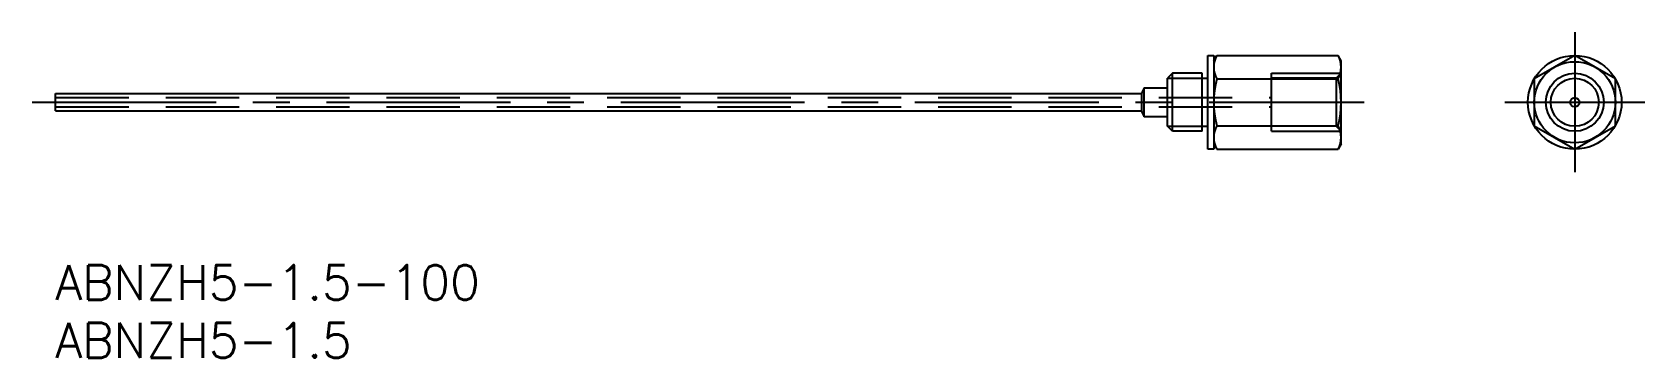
# Model space of a CAD drawing. Extents: x -2 to 137, y -8 to 20.
import ezdxf

# ---------------------------------------------------------------- set-up
doc = ezdxf.new("R2010")
doc.units = 0
doc.header["$LTSCALE"] = 0.5
doc.linetypes.add('CENTER', pattern=[50.8, 31.75, -6.35, 6.35, -6.35])
doc.linetypes.add('DASHED', pattern=[19.05, 12.7, -6.35])
for name, color, linetype in [('MSM_CENTER', 1, 'CENTER'), ('MSM_CONTINUOUS', 7, 'CONTINUOUS'), ('MSM_DASHED', 4, 'DASHED'), ('MSM_NARROW', 5, 'CONTINUOUS'), ('MSM_PART_NUMBER', 7, 'CONTINUOUS')]:
    doc.layers.add(name, color=color, linetype=linetype)
doc.styles.get("Standard").update_dxf_attribs({"font": 'txt.shx', "height": 3, "bigfont": 'bigfont.shx'})

# ---------------------------------------------------------------- blocks, each defined once
blk = doc.blocks.new('*U3')
at = {"layer": 'MSM_PART_NUMBER'}
blk.add_text('ABNZH5-1.5-100', height=3, dxfattribs=at).set_placement((0, -3))
blk = doc.blocks.new('*U4')
at = {"layer": 'MSM_PART_NUMBER'}
blk.add_text('ABNZH5-1.5', height=3, dxfattribs=at).set_placement((0, -8))

msp = doc.modelspace()

# ---------------------------------------------------------------- linework, layer by layer
at = {"layer": 'MSM_CENTER'}
for p, q in [((131.17, 20.08), (131.17, 8)), ((-2, 14.04), (113, 14.04)), ((125.13, 14.04), (137.21, 14.04))]:
    msp.add_line(p, q, dxfattribs=at)
at = {"layer": 'MSM_CONTINUOUS'}
for p, q in [((99.5, 10), (99.5, 18.08)), ((99.5, 18.08), (100, 18.08)), ((100, 17.62), (100.27, 18.08)), ((100, 18.08), (100, 10)), ((100.27, 18.08), (110.73, 18.08)), ((111, 17.62), (110.73, 18.08)), ((111, 10.46), (111, 17.62)), ((131.17, 18.08), (127.67, 16.06)), ((134.67, 16.06), (131.17, 18.08)), ((96.43, 16.54), (96, 16.11)), ((96, 11.97), (96, 16.11)), ((96.43, 11.54), (96.43, 16.54)), ((99, 16.54), (96.43, 16.54)), ((99, 11.54), (99, 16.54)), ((99, 16.11), (99.5, 16.11)), ((100.27, 16.06), (110.73, 16.06)), ((127.67, 16.06), (127.67, 12.02)), ((134.67, 12.02), (134.67, 16.06)), ((0, 13.29), (0, 14.79)), ((0, 14.79), (93.76, 14.79)), ((93.76, 14.79), (93.76, 13.29)), ((94, 12.79), (94, 15.29)), ((94, 15.29), (96, 15.29)), ((0, 13.29), (93.76, 13.29)), ((96, 12.79), (94, 12.79)), ((96.43, 11.54), (96, 11.97)), ((99, 11.54), (96.43, 11.54)), ((99, 11.98), (99.5, 11.98)), ((100.27, 12.02), (110.73, 12.02)), ((127.67, 12.02), (131.17, 10)), ((131.17, 10), (134.67, 12.02)), ((100, 10), (99.5, 10)), ((100, 10.46), (100.27, 10)), ((100.27, 10), (110.73, 10)), ((111, 10.46), (110.73, 10))]:
    msp.add_line(p, q, dxfattribs=at)
for radius in [4.04, 3.5, 2.07, 0.4]:
    msp.add_circle((131.17, 14.04), radius, dxfattribs=at)
for centre, radius, start, end in [((102.05, 17.07), 2.05, 150.4096, 209.5904), ((108.95, 17.07), 2.05, 330.4096, 29.5904), ((107.78, 14.04), 7.78, 164.954, 195.046), ((103.22, 14.04), 7.78, 344.954, 15.046), ((95.99, 14.04), 2.35, 147.8651, 161.3917), ((95.99, 14.04), 2.35, 198.6381, 212.1846), ((95.99, 14.04), 2.35, 199.3261, 212.1349), ((102.05, 11.01), 2.05, 150.4096, 209.5904), ((108.95, 11.01), 2.05, 330.4096, 29.5904)]:
    msp.add_arc(centre, radius, start, end, dxfattribs=at)
at = {"layer": 'MSM_DASHED'}
for p, q in [((105, 16.54), (111, 16.54)), ((105, 11.54), (105, 16.54)), ((110.57, 16.11), (105, 16.11)), ((111, 16.54), (110.57, 16.11)), ((110.57, 16.11), (110.57, 11.97)), ((0, 14.44), (105, 14.44)), ((0, 13.64), (105, 13.64)), ((110.57, 11.97), (105, 11.97)), ((105, 11.54), (111, 11.54)), ((111, 11.54), (110.57, 11.97))]:
    msp.add_line(p, q, dxfattribs=at)
at = {"layer": 'MSM_NARROW'}
for p, q in [((96, 16.11), (99, 16.11)), ((96, 11.97), (99, 11.97))]:
    msp.add_line(p, q, dxfattribs=at)
msp.add_circle((131.17, 14.04), 2.5, dxfattribs=at)

# ---------------------------------------------------------------- block references
at = {"layer": 'MSM_CONTINUOUS'}
for name in ['*U3', '*U4']:
    msp.add_blockref(name, (0, 0), dxfattribs=at)

doc.saveas('drawing.dxf')
